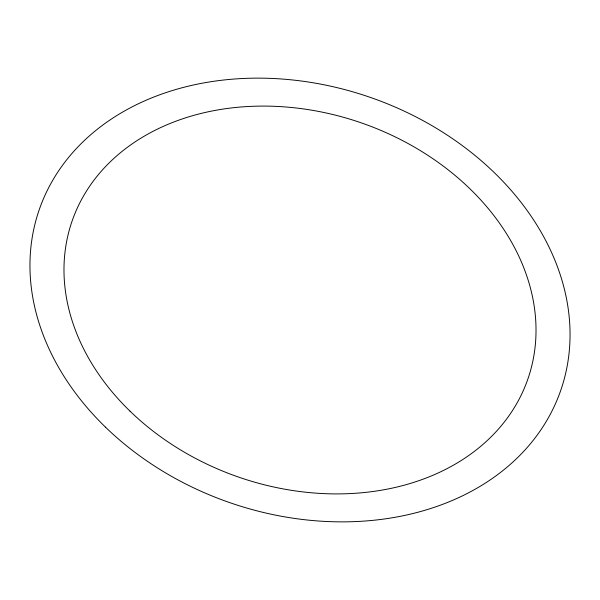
<?xml version="1.0" encoding="UTF-8"?>
<svg xmlns="http://www.w3.org/2000/svg" width="600" height="600" viewBox="0 0 600 600"><rect width="100%" height="100%" fill="white"/><g stroke="black" fill="none" stroke-linecap="round" stroke-linejoin="round"><path stroke-width="0.9" d="M105.54 427.2A275.962 214.462 19.1 0 0 559.507 393.825A275.962 214.462 19.1 0 0 234.952 78.975A275.962 214.462 19.1 0 0 105.54 427.2M130.042 411.173A241.192 187.44 19.1 0 0 526.808 381.998A241.192 187.44 19.1 0 0 243.15 106.823A241.192 187.44 19.1 0 0 130.042 411.173"/></g></svg>
